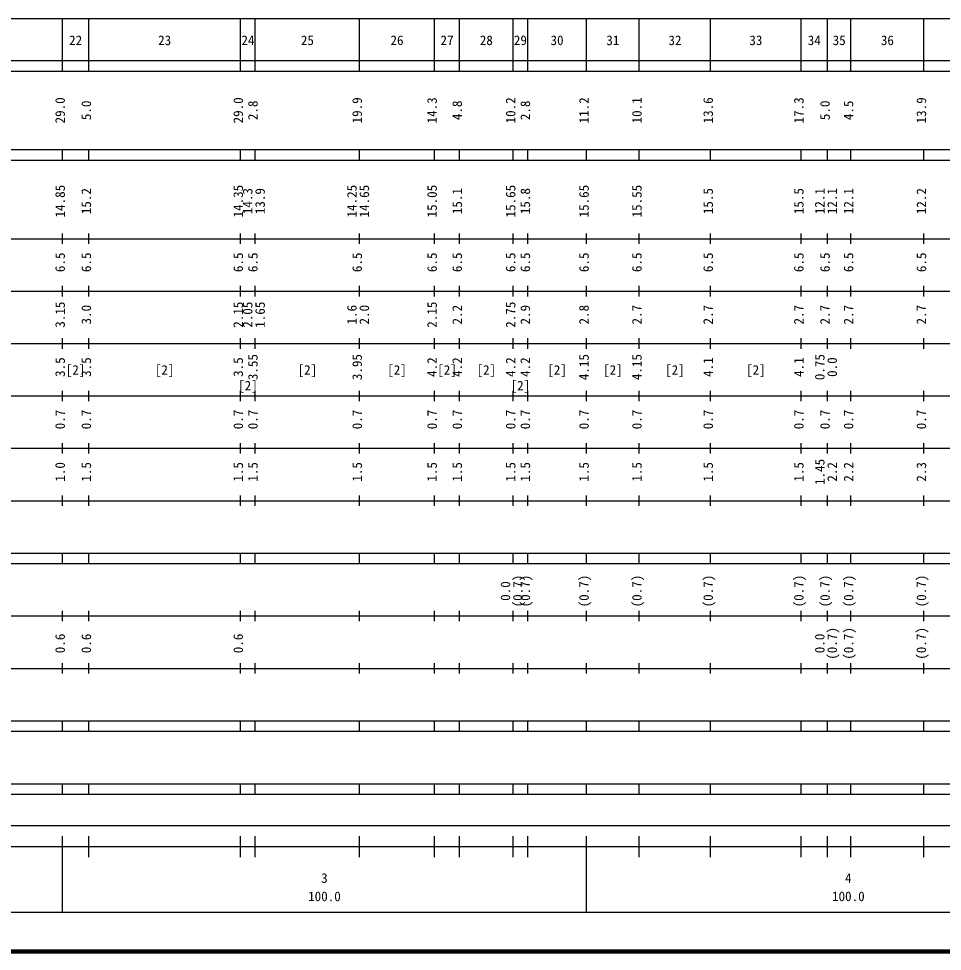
# Model space of a CAD drawing. Units: millimetres on the paper, enlarged 1000 times. Extents: x 40000 to 680000, y 20000 to 380000.
# Drawn here: x 259631 to 435942, y 20000 to 198000 of the extents above; entities that cross this region are included whole.
import ezdxf
from ezdxf.enums import TextEntityAlignment as Align

# ---------------------------------------------------------------- set-up
doc = ezdxf.new("R2010")
doc.units = ezdxf.units.MM
doc.header["$LTSCALE"] = 1000
doc.layers.add('M-TTL', color=2, linetype='Continuous', lineweight=140)
doc.layers.add('M-TTL-BAND', color=7, linetype='Continuous', lineweight=25)
doc.styles.add('ＭＳ ゴシック', font='')
doc.styles.get('ＭＳ ゴシック').set_extended_font_data('MS Gothic')

msp = doc.modelspace()

# ---------------------------------------------------------------- linework, layer by layer
at = {"layer": 'M-TTL'}
msp.add_line((40000, 20000), (680000, 20000), dxfattribs=at)
at = {"layer": 'M-TTL-BAND'}
for p, q in [((68000, 198000), (579000, 198000)), ((268000, 188000), (268000, 198000)), ((273000, 188000), (273000, 198000)), ((302000, 188000), (302000, 198000)), ((304800, 188000), (304800, 198000)), ((324700, 188000), (324700, 198000)), ((339000, 188000), (339000, 198000)), ((343800, 188000), (343800, 198000)), ((354000, 188000), (354000, 198000)), ((356800, 188000), (356800, 198000)), ((368000, 188000), (368000, 198000)), ((378100, 188000), (378100, 198000)), ((391700, 188000), (391700, 198000)), ((409000, 188000), (409000, 198000)), ((414000, 188000), (414000, 198000)), ((418500, 188000), (418500, 198000)), ((432400, 188000), (432400, 198000)), ((40000, 190000), (579000, 190000)), ((40000, 188000), (579000, 188000)), ((40000, 173000), (579000, 173000)), ((268000, 171000), (268000, 173000)), ((273000, 171000), (273000, 173000)), ((302000, 171000), (302000, 173000)), ((304800, 171000), (304800, 173000)), ((324700, 171000), (324700, 173000)), ((339000, 171000), (339000, 173000)), ((343800, 171000), (343800, 173000)), ((354000, 171000), (354000, 173000)), ((356800, 171000), (356800, 173000)), ((368000, 171000), (368000, 173000)), ((378100, 171000), (378100, 173000)), ((391700, 171000), (391700, 173000)), ((409000, 171000), (409000, 173000)), ((414000, 171000), (414000, 173000)), ((418500, 171000), (418500, 173000)), ((432400, 171000), (432400, 173000)), ((40000, 171000), (579000, 171000)), ((268000, 155000), (268000, 157000)), ((273000, 155000), (273000, 157000)), ((302000, 155000), (302000, 157000)), ((304800, 155000), (304800, 157000)), ((324700, 155000), (324700, 157000)), ((339000, 155000), (339000, 157000)), ((343800, 155000), (343800, 157000)), ((354000, 155000), (354000, 157000)), ((356800, 155000), (356800, 157000)), ((368000, 155000), (368000, 157000)), ((378100, 155000), (378100, 157000)), ((391700, 155000), (391700, 157000)), ((409000, 155000), (409000, 157000)), ((414000, 155000), (414000, 157000)), ((418500, 155000), (418500, 157000)), ((432400, 155000), (432400, 157000)), ((40000, 156000), (579000, 156000)), ((46000, 146000), (579000, 146000)), ((268000, 145000), (268000, 147000)), ((273000, 145000), (273000, 147000)), ((302000, 145000), (302000, 147000)), ((304800, 145000), (304800, 147000)), ((324700, 145000), (324700, 147000)), ((339000, 145000), (339000, 147000)), ((343800, 145000), (343800, 147000)), ((354000, 145000), (354000, 147000)), ((356800, 145000), (356800, 147000)), ((368000, 145000), (368000, 147000)), ((378100, 145000), (378100, 147000)), ((391700, 145000), (391700, 147000)), ((409000, 145000), (409000, 147000)), ((414000, 145000), (414000, 147000)), ((418500, 145000), (418500, 147000)), ((432400, 145000), (432400, 147000)), ((52000, 136000), (579000, 136000)), ((268000, 135000), (268000, 137000)), ((273000, 135000), (273000, 137000)), ((302000, 135000), (302000, 137000)), ((304800, 135000), (304800, 137000)), ((324700, 135000), (324700, 137000)), ((339000, 135000), (339000, 137000)), ((343800, 135000), (343800, 137000)), ((354000, 135000), (354000, 137000)), ((356800, 135000), (356800, 137000)), ((368000, 135000), (368000, 137000)), ((378100, 135000), (378100, 137000)), ((391700, 135000), (391700, 137000)), ((409000, 135000), (409000, 137000)), ((414000, 135000), (414000, 137000)), ((418500, 135000), (418500, 137000)), ((432400, 135000), (432400, 137000)), ((268000, 125000), (268000, 127000)), ((273000, 125000), (273000, 127000)), ((302000, 125000), (302000, 127000)), ((304800, 125000), (304800, 127000)), ((324700, 125000), (324700, 127000)), ((339000, 125000), (339000, 127000)), ((343800, 125000), (343800, 127000)), ((354000, 125000), (354000, 127000)), ((356800, 125000), (356800, 127000)), ((368000, 125000), (368000, 127000)), ((378100, 125000), (378100, 127000)), ((391700, 125000), (391700, 127000)), ((409000, 125000), (409000, 127000)), ((414000, 125000), (414000, 127000)), ((418500, 125000), (418500, 127000)), ((432400, 125000), (432400, 127000)), ((46000, 126000), (579000, 126000)), ((52000, 116000), (579000, 116000)), ((268000, 115000), (268000, 117000)), ((273000, 115000), (273000, 117000)), ((302000, 115000), (302000, 117000)), ((304800, 115000), (304800, 117000)), ((324700, 115000), (324700, 117000)), ((339000, 115000), (339000, 117000)), ((343800, 115000), (343800, 117000)), ((354000, 115000), (354000, 117000)), ((356800, 115000), (356800, 117000)), ((368000, 115000), (368000, 117000)), ((378100, 115000), (378100, 117000)), ((391700, 115000), (391700, 117000)), ((409000, 115000), (409000, 117000)), ((414000, 115000), (414000, 117000)), ((418500, 115000), (418500, 117000)), ((432400, 115000), (432400, 117000)), ((268000, 105000), (268000, 107000)), ((273000, 105000), (273000, 107000)), ((302000, 105000), (302000, 107000)), ((304800, 105000), (304800, 107000)), ((324700, 105000), (324700, 107000)), ((339000, 105000), (339000, 107000)), ((343800, 105000), (343800, 107000)), ((354000, 105000), (354000, 107000)), ((356800, 105000), (356800, 107000)), ((368000, 105000), (368000, 107000)), ((378100, 105000), (378100, 107000)), ((391700, 105000), (391700, 107000)), ((409000, 105000), (409000, 107000)), ((414000, 105000), (414000, 107000)), ((418500, 105000), (418500, 107000)), ((432400, 105000), (432400, 107000)), ((46000, 106000), (579000, 106000)), ((40000, 96000), (579000, 96000)), ((268000, 94000), (268000, 96000)), ((273000, 94000), (273000, 96000)), ((302000, 94000), (302000, 96000)), ((304800, 94000), (304800, 96000)), ((324700, 94000), (324700, 96000)), ((339000, 94000), (339000, 96000)), ((343800, 94000), (343800, 96000)), ((354000, 94000), (354000, 96000)), ((356800, 94000), (356800, 96000)), ((368000, 94000), (368000, 96000)), ((378100, 94000), (378100, 96000)), ((391700, 94000), (391700, 96000)), ((409000, 94000), (409000, 96000)), ((414000, 94000), (414000, 96000)), ((418500, 94000), (418500, 96000)), ((432400, 94000), (432400, 96000)), ((40000, 94000), (579000, 94000)), ((49000, 84000), (579000, 84000)), ((268000, 83000), (268000, 85000)), ((273000, 83000), (273000, 85000)), ((302000, 83000), (302000, 85000)), ((304800, 83000), (304800, 85000)), ((324700, 83000), (324700, 85000)), ((339000, 83000), (339000, 85000)), ((343800, 83000), (343800, 85000)), ((354000, 83000), (354000, 85000)), ((356800, 83000), (356800, 85000)), ((368000, 83000), (368000, 85000)), ((378100, 83000), (378100, 85000)), ((391700, 83000), (391700, 85000)), ((409000, 83000), (409000, 85000)), ((414000, 83000), (414000, 85000)), ((418500, 83000), (418500, 85000)), ((432400, 83000), (432400, 85000)), ((268000, 73000), (268000, 75000)), ((273000, 73000), (273000, 75000)), ((302000, 73000), (302000, 75000)), ((304800, 73000), (304800, 75000)), ((324700, 73000), (324700, 75000)), ((339000, 73000), (339000, 75000)), ((343800, 73000), (343800, 75000)), ((354000, 73000), (354000, 75000)), ((356800, 73000), (356800, 75000)), ((368000, 73000), (368000, 75000)), ((378100, 73000), (378100, 75000)), ((391700, 73000), (391700, 75000)), ((409000, 73000), (409000, 75000)), ((414000, 73000), (414000, 75000)), ((418500, 73000), (418500, 75000)), ((432400, 73000), (432400, 75000)), ((40000, 74000), (579000, 74000)), ((40000, 64000), (579000, 64000)), ((268000, 62000), (268000, 64000)), ((273000, 62000), (273000, 64000)), ((302000, 62000), (302000, 64000)), ((304800, 62000), (304800, 64000)), ((324700, 62000), (324700, 64000)), ((339000, 62000), (339000, 64000)), ((343800, 62000), (343800, 64000)), ((354000, 62000), (354000, 64000)), ((356800, 62000), (356800, 64000)), ((368000, 62000), (368000, 64000)), ((378100, 62000), (378100, 64000)), ((391700, 62000), (391700, 64000)), ((409000, 62000), (409000, 64000)), ((414000, 62000), (414000, 64000)), ((418500, 62000), (418500, 64000)), ((432400, 62000), (432400, 64000)), ((40000, 62000), (579000, 62000)), ((40000, 52000), (579000, 52000)), ((268000, 50000), (268000, 52000)), ((273000, 50000), (273000, 52000)), ((302000, 50000), (302000, 52000)), ((304800, 50000), (304800, 52000)), ((324700, 50000), (324700, 52000)), ((339000, 50000), (339000, 52000)), ((343800, 50000), (343800, 52000)), ((354000, 50000), (354000, 52000)), ((356800, 50000), (356800, 52000)), ((368000, 50000), (368000, 52000)), ((378100, 50000), (378100, 52000)), ((391700, 50000), (391700, 52000)), ((409000, 50000), (409000, 52000)), ((414000, 50000), (414000, 52000)), ((418500, 50000), (418500, 52000)), ((432400, 50000), (432400, 52000)), ((40000, 50000), (579000, 50000)), ((71000, 44000), (520000, 44000)), ((268000, 27500), (268000, 42000)), ((273000, 38000), (273000, 42000)), ((302000, 38000), (302000, 42000)), ((304800, 38000), (304800, 42000)), ((324700, 38000), (324700, 42000)), ((339000, 38000), (339000, 42000)), ((343800, 38000), (343800, 42000)), ((354000, 38000), (354000, 42000)), ((356800, 38000), (356800, 42000)), ((368000, 27500), (368000, 42000)), ((378100, 38000), (378100, 42000)), ((391700, 38000), (391700, 42000)), ((409000, 38000), (409000, 42000)), ((414000, 38000), (414000, 42000)), ((418500, 38000), (418500, 42000)), ((432400, 38000), (432400, 42000)), ((40000, 40000), (579000, 40000)), ((68000, 27500), (579000, 27500))]:
    msp.add_line(p, q, dxfattribs=at)

# ---------------------------------------------------------------- texts
at = {"layer": 'M-TTL-BAND', "style": 'ＭＳ ゴシック'}
for s, p in [('22', (270500, 192405)), ('23', (287500, 192405)), ('24', (303400, 192405)), ('25', (314750, 192405)), ('26', (331850, 192405)), ('27', (341400, 192405)), ('28', (348900, 192405)), ('29', (355400, 192405)), ('30', (362400, 192405)), ('31', (373050, 192405)), ('32', (384900, 192405)), ('33', (400350, 192405)), ('34', (411500, 192405)), ('35', (416250, 192405)), ('36', (425450, 192405)), ('[2]', (270500, 129500)), ('[2]', (287500, 129500)), ('[2]', (314750, 129500)), ('[2]', (331850, 129500)), ('[2]', (341400, 129500)), ('[2]', (348900, 129500)), ('[2]', (362400, 129500)), ('[2]', (373050, 129500)), ('[2]', (384900, 129500)), ('[2]', (400350, 129500)), ('[2]', (303400, 126500)), ('[2]', (355400, 126500)), ('3', (318000, 32523)), ('4', (418000, 32523)), ('100.0', (318000, 29033)), ('100.0', (418000, 29033))]:
    msp.add_text(s, height=1833, dxfattribs=at).set_placement(p, align=Align.BOTTOM_CENTER)
for s, p in [('29.0', (269000, 180500)), ('5.0', (274000, 180500)), ('29.0', (303000, 180500)), ('2.8', (305800, 180500)), ('19.9', (325700, 180500)), ('14.3', (340000, 180500)), ('4.8', (344800, 180500)), ('10.2', (355000, 180500)), ('2.8', (357800, 180500)), ('11.2', (369000, 180500)), ('10.1', (379100, 180500)), ('13.6', (392700, 180500)), ('17.3', (410000, 180500)), ('5.0', (415000, 180500)), ('4.5', (419500, 180500)), ('13.9', (433400, 180500)), ('14.85', (269000, 163174)), ('15.2', (274000, 163174)), ('14.35', (303000, 163174)), ('14.25', (324700, 163174)), ('14.65', (327070, 163174)), ('15.05', (340000, 163174)), ('15.1', (344800, 163174)), ('15.65', (355000, 163174)), ('15.8', (357800, 163174)), ('15.65', (369000, 163174)), ('15.55', (379100, 163174)), ('12.1', (414000, 163174)), ('12.1', (416370, 163174)), ('12.1', (419500, 163174)), ('12.2', (433400, 163174)), ('14.3', (304800, 163174)), ('13.9', (307170, 163174)), ('15.5', (392700, 163174)), ('15.5', (410000, 163174)), ('6.5', (269000, 151500)), ('6.5', (274000, 151500)), ('6.5', (303000, 151500)), ('6.5', (305800, 151500)), ('6.5', (325700, 151500)), ('6.5', (340000, 151500)), ('6.5', (344800, 151500)), ('6.5', (355000, 151500)), ('6.5', (357800, 151500)), ('6.5', (369000, 151500)), ('6.5', (379100, 151500)), ('6.5', (392700, 151500)), ('6.5', (410000, 151500)), ('6.5', (415000, 151500)), ('6.5', (419500, 151500)), ('6.5', (433400, 151500)), ('3.15', (269000, 141500)), ('3.0', (274000, 141500)), ('2.15', (303000, 141500)), ('2.05', (304800, 141500)), ('1.65', (307170, 141500)), ('1.6', (324700, 141500)), ('2.0', (327070, 141500)), ('2.15', (340000, 141500)), ('2.2', (344800, 141500)), ('2.75', (355000, 141500)), ('2.9', (357800, 141500)), ('2.8', (369000, 141500)), ('2.7', (379100, 141500)), ('2.7', (392700, 141500)), ('2.7', (410000, 141500)), ('2.7', (415000, 141500)), ('2.7', (419500, 141500)), ('2.7', (433400, 141500)), ('3.55', (305800, 131500)), ('3.95', (325700, 131500)), ('4.15', (369000, 131500)), ('4.15', (379100, 131500)), ('0.75', (414000, 131500)), ('3.5', (269000, 131500)), ('3.5', (274000, 131500)), ('3.5', (303000, 131500)), ('4.2', (340000, 131500)), ('4.2', (344800, 131500)), ('4.2', (355000, 131500)), ('4.2', (357800, 131500)), ('4.1', (392700, 131500)), ('4.1', (410000, 131500)), ('0.0', (416370, 131500)), ('0.7', (269000, 121500)), ('0.7', (274000, 121500)), ('0.7', (303000, 121500)), ('0.7', (305800, 121500)), ('0.7', (325700, 121500)), ('0.7', (340000, 121500)), ('0.7', (344800, 121500)), ('0.7', (355000, 121500)), ('0.7', (357800, 121500)), ('0.7', (369000, 121500)), ('0.7', (379100, 121500)), ('0.7', (392700, 121500)), ('0.7', (410000, 121500)), ('0.7', (415000, 121500)), ('0.7', (419500, 121500)), ('0.7', (433400, 121500)), ('1.0', (269000, 111500)), ('1.5', (274000, 111500)), ('1.5', (303000, 111500)), ('1.5', (305800, 111500)), ('1.5', (325700, 111500)), ('1.5', (340000, 111500)), ('1.5', (344800, 111500)), ('1.5', (355000, 111500)), ('1.5', (357800, 111500)), ('1.5', (369000, 111500)), ('1.5', (379100, 111500)), ('1.5', (392700, 111500)), ('1.5', (410000, 111500)), ('1.45', (414000, 111500)), ('2.2', (416370, 111500)), ('2.2', (419500, 111500)), ('2.3', (433400, 111500)), ('(0.7)', (356370, 88764)), ('(0.7)', (357800, 88764)), ('(0.7)', (369000, 88764)), ('(0.7)', (379100, 88764)), ('(0.7)', (392700, 88764)), ('(0.7)', (410000, 88764)), ('(0.7)', (415000, 88764)), ('(0.7)', (419500, 88764)), ('(0.7)', (433400, 88764)), ('0.0', (354000, 88764)), ('0.6', (269000, 78764)), ('0.6', (274000, 78764)), ('0.6', (303000, 78764)), ('0.0', (414000, 78764)), ('(0.7)', (416370, 78764)), ('(0.7)', (419500, 78764)), ('(0.7)', (433400, 78764))]:
    msp.add_text(s, height=1833, rotation=90, dxfattribs=at).set_placement(p, align=Align.BOTTOM_CENTER)

doc.saveas('drawing.dxf')
